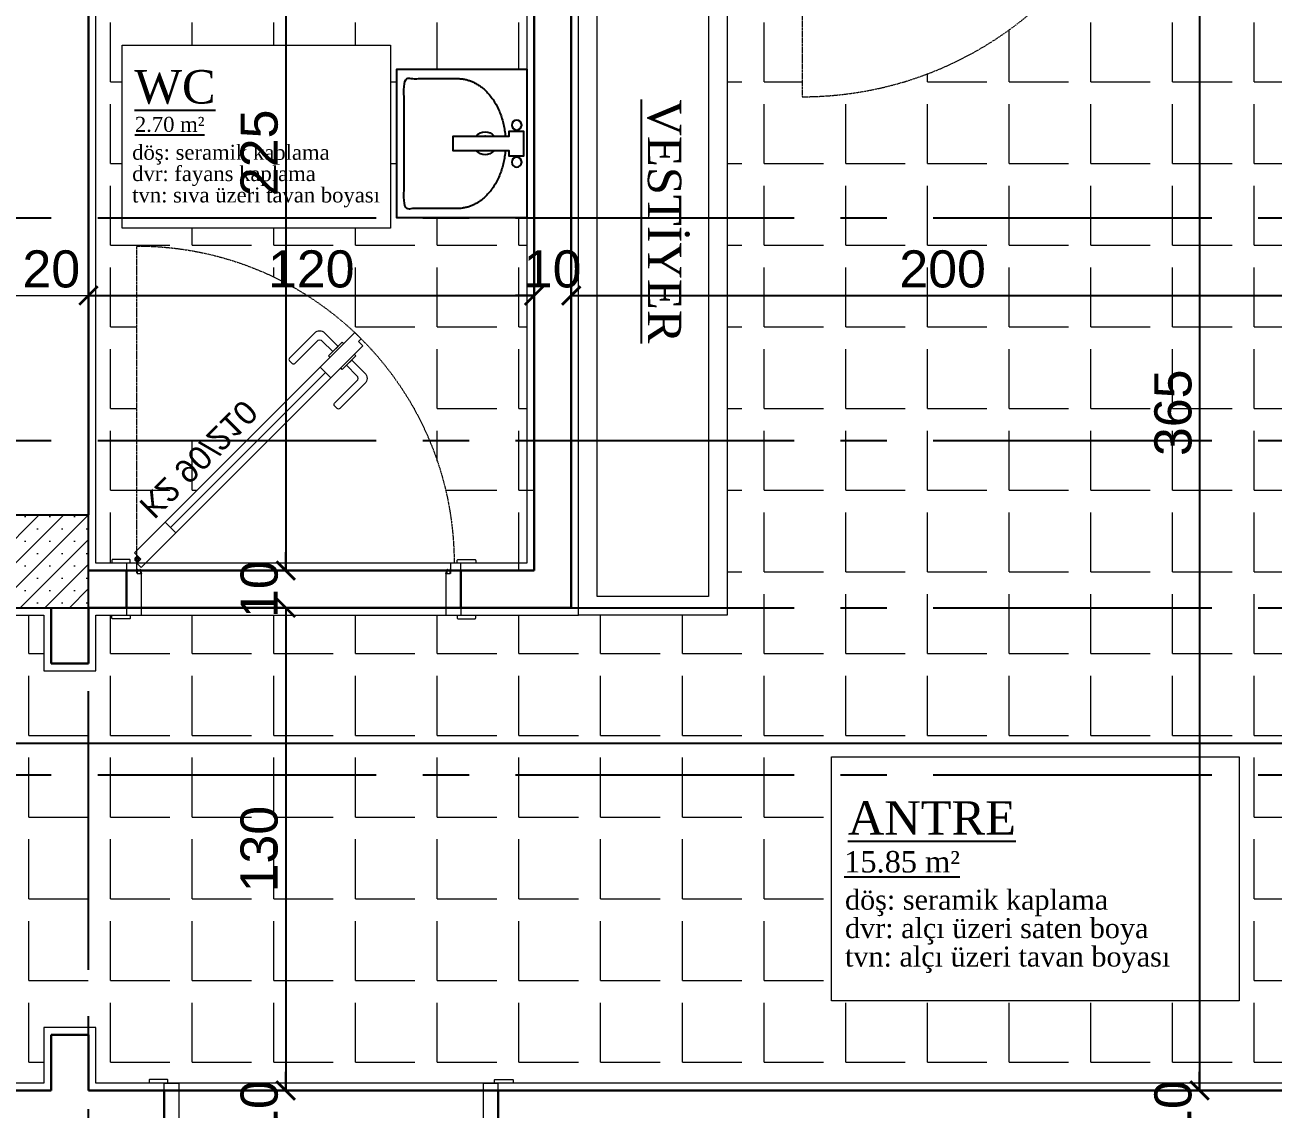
# Model space of a CAD drawing. Header units: millimetres. Extents: x 2778 to 13672, y 1832 to 5175.
# Drawn here: x 10749.1 to 11085.1, y 3115.2 to 3407.2 of the extents above; entities that cross this region are included whole.
import ezdxf

# ---------------------------------------------------------------- set-up
doc = ezdxf.new("R2010")
doc.units = ezdxf.units.MM
for name, pattern in [('CENTER2', [112.5, 75, -12.5, 12.5, -12.5]), ('DASHDOT2', [12.7, 6.35, -3.175, 0, -3.175]), ('DOTX2', [0.5, 0, -0.5])]:
    doc.linetypes.add(name, pattern=pattern)
for name, color, linetype in [('7-DCR-FRN', 8, 'Continuous'), ('Panel', 7, 'Continuous'), ('Yazi', 7, 'Continuous')]:
    doc.layers.add(name, color=color, linetype=linetype)
for name, color, linetype, lineweight in [('aks', 251, 'DASHDOT2', 35), ('duvar', 232, 'Continuous', 30), ('ince', 37, 'Continuous', 0), ('iz', 1, 'DOTX2', 20), ('kapı', 3, 'Continuous', 18), ('sıva iç', 21, 'Continuous', 0), ('yazı', 11, 'Continuous', 20), ('z - tarama', 251, 'Continuous', 18), ('ölçü dış', 192, 'Continuous', 20), ('ÖLÇÜ İÇ', 7, 'Continuous', 9)]:
    doc.layers.add(name, color=color, linetype=linetype, lineweight=lineweight)
doc.styles.get("Standard").update_dxf_attribs({"font": 'arial.ttf'})
doc.styles.add('Times roman', font='times.ttf')
doc.dimstyles.new('zulay iç ölçü', dxfattribs={"dimtxt": 10, "dimasz": 5, "dimexe": 0.18, "dimexo": 0, "dimgap": 2, "dimtad": 3, "dimdec": 0, "dimzin": 0, "dimdsep": 46, "dimtxsty": 'Standard', "dimblk": 'ARCHTICK', "dimcen": 0.09, "dimse1": 1, "dimse2": 1, "dimadec": 0, "dimazin": 0, "dimtfac": 1, "dimtdec": 0, "dimtix": 1, "dimtofl": 0, "dimtmove": 0, "dimatfit": 3, "dimldrblk": 'ARCHTICK', "dimfxl": 1, "dimtolj": 1, "dimtzin": 0, "dimarcsym": 0})
pattern_1 = [(0, (-1051519.92, 410259.85), (0, 22), [16, -6]), (90, (-1051519.92, 410259.85), (-22, 1e-15), [16, -6])]

# ---------------------------------------------------------------- blocks, each defined once
blk = doc.blocks.new('IDE242Entity400')
at = {"layer": 'Panel', "linetype": 'Continuous', "lineweight": 5}
h = blk.add_hatch(dxfattribs=at)
h.set_pattern_fill('SACNCR', color=163, scale=50, style=0)
h.set_pattern_definition([(45, (0, 0), (-3.314563, 3.314563), []), (45, (3.3146, 0), (-3.314563, 3.314563), [0, -4.6875])])
h.paths.add_polyline_path([(1800, 785), (2110, 785), (2110, 760), (1800, 760)])
blk = doc.blocks.new('IDE242Entity402')
at = {"layer": 'Panel', "color": 164, "linetype": 'Continuous', "lineweight": -3}
blk.add_lwpolyline([(1800, 760), (2110, 760)], dxfattribs=at)
blk = doc.blocks.new('IDE242Entity403')
at = {"layer": 'Panel', "color": 164, "linetype": 'Continuous', "lineweight": -3}
blk.add_lwpolyline([(2110, 760), (2110, 785)], dxfattribs=at)
blk = doc.blocks.new('IDE242Entity404')
at = {"layer": 'Panel', "color": 164, "linetype": 'Continuous', "lineweight": -3}
blk.add_lwpolyline([(1800, 785), (2110, 785)], dxfattribs=at)
blk = doc.blocks.new('_ArchTick')
at = {"color": 0, "linetype": 'ByBlock', "const_width": 0.15}
blk.add_lwpolyline([(-0.5, -0.5), (0.5, 0.5)], dxfattribs=at)
blk = doc.blocks.new('sadsfsfsf')
at = {"layer": 'ince'}
for p, q in [((0.7, 0), (-0.7, 0)), ((0, 0.7), (0, -0.7))]:
    blk.add_line(p, q, dxfattribs=at)
for radius in [0.6, 0.45]:
    blk.add_circle((0, 0), radius, dxfattribs=at)
blk = doc.blocks.new('4545')
at = {"layer": 'duvar'}
for p, q in [((1011935.67, -373952.46), (1011935.67, -373932.46)), ((1012035.67, -373952.46), (1012035.67, -373932.46))]:
    blk.add_line(p, q, dxfattribs=at)
at = {"layer": 'ince'}
blk.add_line((1012023.82, -373920.85), (1011975.02, -373872.05), dxfattribs=at)
for points in [[(1011973.07, -373866.42), (1011971.65, -373865.01), (1011975.19, -373861.47, -0.414214), (1011978.02, -373861.47), (1011984.73, -373868.19, -0.414214), (1011984.73, -373868.9), (1011984.03, -373869.6, -0.414214), (1011983.32, -373869.6), (1011977.31, -373863.59, 0.414214), (1011975.89, -373863.59)], [(1011969.39, -373870.1), (1011967.98, -373868.68), (1011964.44, -373872.22, 0.414214), (1011964.44, -373875.05), (1011971.16, -373881.76, 0.414214), (1011971.86, -373881.76), (1011972.57, -373881.06, 0.414214), (1011972.57, -373880.35), (1011966.56, -373874.34, -0.414214), (1011966.56, -373872.93)], [(1011938.72, -373933.36), (1011939.67, -373933.36), (1011939.37, -373932.06), (1011939.24, -373932.06, -0.112206), (1011939.29, -373932.16), (1011939.47, -373932.97, -0.482314), (1011939.23, -373933.27), (1011938.81, -373933.27, -0.414214), (1011938.56, -373933.02), (1011938.56, -373932.22, -0.170049), (1011938.61, -373932.06), (1011938.47, -373932.06), (1011938.47, -373933.11, 0.414214)], [(1012031.67, -373933.36), (1012032.62, -373933.36, 0.414214), (1012032.87, -373933.11), (1012032.87, -373932.06), (1012032.72, -373932.06, -0.170049), (1012032.77, -373932.22), (1012032.77, -373933.02, -0.414214), (1012032.52, -373933.27), (1012032.1, -373933.27, -0.482314), (1012031.86, -373932.97), (1012032.05, -373932.16, -0.112206), (1012032.09, -373932.06), (1012031.97, -373932.06)]]:
    blk.add_lwpolyline(points, format="xyb", close=True, dxfattribs=at)
for points in [[(1011970.11, -373864.31), (1011970.53, -373863.89), (1011974.19, -373867.54), (1011973.76, -373867.97)], [(1011967.28, -373867.14), (1011966.85, -373867.56), (1011970.51, -373871.22), (1011970.93, -373870.79)]]:
    blk.add_lwpolyline(points, dxfattribs=at)
for points in [[(1011936.67, -373930.46), (1011936.67, -373929.71, 0.414214), (1011936.42, -373929.46), (1011931.92, -373929.46, 0.414214), (1011931.67, -373929.71), (1011931.67, -373930.46)], [(1012034.67, -373930.46), (1012034.67, -373929.71, -0.414214), (1012034.92, -373929.46), (1012039.42, -373929.46, -0.414214), (1012039.67, -373929.71), (1012039.67, -373930.46)], [(1011936.67, -373954.46), (1011936.67, -373955.21, -0.414214), (1011936.42, -373955.46), (1011931.92, -373955.46, -0.414214), (1011931.67, -373955.21), (1011931.67, -373954.46)], [(1012034.67, -373954.46), (1012034.67, -373955.21, 0.414214), (1012034.92, -373955.46), (1012039.42, -373955.46, 0.414214), (1012039.67, -373955.21), (1012039.67, -373954.46)]]:
    blk.add_lwpolyline(points, format="xyb", dxfattribs=at)
at = {"layer": 'iz', "ltscale": 0.1}
for p, q in [((1012032.87, -373930.46), (1012032.87, -373835.06)), ((1012035.67, -373932.46), (1011935.67, -373932.46)), ((1012035.67, -373952.46), (1011935.67, -373952.46))]:
    blk.add_line(p, q, dxfattribs=at)
blk.add_arc((1012032.87, -373930.46), 95.4, 90, 180, dxfattribs=at)
at = {"layer": 'kapı'}
for p, q in [((1011973.6, -373873.46), (1011976.43, -373870.63)), ((1012022.41, -373922.27), (1012025.24, -373919.44))]:
    blk.add_line(p, q, dxfattribs=at)
blk.add_lwpolyline([(1012032.87, -373930.46), (1012031.81, -373929.4), (1012033.5, -373927.71), (1011967.11, -373861.31), (1011965.41, -373863), (1011966.12, -373863.71), (1011964.98, -373864.84), (1012031.73, -373931.59), (1012032.87, -373930.46)], dxfattribs=at)
for points in [[(1011935.67, -373930.46), (1011938.47, -373930.46), (1011938.47, -373933.11, 0.414214), (1011938.72, -373933.36), (1011939.67, -373933.36), (1011939.67, -373954.46), (1011935.67, -373954.46)], [(1012035.67, -373954.46), (1012031.67, -373954.46), (1012031.67, -373933.36), (1012032.62, -373933.36, 0.414214), (1012032.87, -373933.11), (1012032.87, -373930.46), (1012035.67, -373930.46), (1012035.67, -373930.46)]]:
    blk.add_lwpolyline(points, format="xyb", dxfattribs=at)
at = {"layer": 'sıva iç'}
for p, q in [((1011935.67, -373932.46), (1011935.67, -373930.46)), ((1012035.67, -373930.46), (1012035.67, -373932.46)), ((1011935.67, -373952.46), (1011935.67, -373954.46)), ((1012035.67, -373952.46), (1012035.67, -373954.46))]:
    blk.add_line(p, q, dxfattribs=at)
at = {"layer": 'ince', "rotation": 180}
blk.add_blockref('sadsfsfsf', (1012032.87, -373929.4), dxfattribs=at)
at = {"layer": 'yazı'}
blk.add_text('K1 100/210', height=6.328, rotation=315, dxfattribs=at).set_placement((1011974.88, -373887.22))
blk = doc.blocks.new('eddeded')
at = {"layer": 'duvar'}
for p, q in [((-48.21, 54.38), (-38.21, 54.38)), ((-48.21, -35.62), (-38.21, -35.62))]:
    blk.add_line(p, q, dxfattribs=at)
at = {"layer": 'ince'}
blk.add_line((-26.6, -23.78), (15.13, 17.96), dxfattribs=at)
for points in [[(-50.21, 53.38), (-50.96, 53.38, -0.414214), (-51.21, 53.63), (-51.21, 58.13, -0.414214), (-50.96, 58.38), (-50.21, 58.38)], [(-36.21, 53.38), (-35.46, 53.38, 0.414214), (-35.21, 53.63), (-35.21, 58.13, 0.414214), (-35.46, 58.38), (-36.21, 58.38)], [(-50.21, -34.62), (-50.96, -34.62, 0.414214), (-51.21, -34.87), (-51.21, -39.37, 0.414214), (-50.96, -39.62), (-50.21, -39.62)], [(-36.21, -34.62), (-35.46, -34.62, -0.414214), (-35.21, -34.87), (-35.21, -39.37, -0.414214), (-35.46, -39.62), (-36.21, -39.62)]]:
    blk.add_lwpolyline(points, format="xyb", dxfattribs=at)
for points in [[(-39.11, 51.33), (-39.11, 50.38), (-37.81, 50.68), (-37.81, 50.81, -0.112206), (-37.91, 50.76), (-38.72, 50.57, -0.482314), (-39.02, 50.82), (-39.02, 51.24, -0.414214), (-38.77, 51.49), (-37.97, 51.49, -0.170049), (-37.81, 51.43), (-37.81, 51.58), (-38.86, 51.58, 0.414214)], [(17.08, 23.59), (18.49, 25), (14.96, 28.54, 0.414214), (12.13, 28.54), (5.41, 21.82, 0.414214), (5.41, 21.11), (6.12, 20.4, 0.414214), (6.83, 20.4), (12.84, 26.41, -0.414214), (14.25, 26.41)], [(20.76, 19.91), (22.17, 21.32), (25.71, 17.79, -0.414214), (25.71, 14.96), (18.99, 8.24, -0.414214), (18.28, 8.24), (17.58, 8.95, -0.414214), (17.58, 9.66), (23.59, 15.67, 0.414214), (23.59, 17.08)], [(-39.11, -31.62), (-39.11, -32.57, 0.414214), (-38.86, -32.82), (-37.81, -32.82), (-37.81, -32.67, -0.170049), (-37.97, -32.73), (-38.77, -32.73, -0.414214), (-39.02, -32.48), (-39.02, -32.06, -0.482314), (-38.72, -31.81), (-37.91, -32, -0.112206), (-37.81, -32.05), (-37.81, -31.92)]]:
    blk.add_lwpolyline(points, format="xyb", close=True, dxfattribs=at)
for points in [[(20.04, 25.7), (19.62, 26.12), (15.96, 22.47), (16.38, 22.04)], [(22.87, 22.87), (23.29, 22.44), (19.64, 18.79), (19.21, 19.21)]]:
    blk.add_lwpolyline(points, dxfattribs=at)
at = {"layer": 'iz', "ltscale": 0.1}
for p, q in [((-48.21, -35.62), (-48.21, 54.38)), ((-38.21, -35.62), (-38.21, 54.38)), ((-36.21, -32.82), (49.19, -32.82))]:
    blk.add_line(p, q, dxfattribs=at)
blk.add_arc((-36.22, -32.83), 85.41, 0.0042, 89.9958, dxfattribs=at)
at = {"layer": 'kapı'}
for p, q in [((13.72, 19.37), (16.54, 16.54)), ((-28.02, -22.36), (-25.19, -25.19))]:
    blk.add_line(p, q, dxfattribs=at)
for points in [[(-36.21, 54.38), (-36.21, 51.58), (-38.86, 51.58, 0.414214), (-39.11, 51.33), (-39.11, 50.38), (-50.21, 50.38), (-50.21, 54.38)], [(-50.21, -35.62), (-50.21, -31.62), (-39.11, -31.62), (-39.11, -32.57, 0.414214), (-38.86, -32.82), (-36.21, -32.82), (-36.21, -35.62), (-36.21, -35.62)]]:
    blk.add_lwpolyline(points, format="xyb", dxfattribs=at)
blk.add_lwpolyline([(-36.21, -32.82), (-35.15, -31.76), (-33.46, -33.46), (25.87, 25.87), (24.17, 27.57), (23.47, 26.86), (22.33, 27.99), (-37.35, -31.69), (-36.21, -32.82)], dxfattribs=at)
at = {"layer": 'sıva iç'}
for p, q in [((-48.21, 54.38), (-50.21, 54.38)), ((-38.21, 54.38), (-36.21, 54.38)), ((-48.21, -35.62), (-50.21, -35.62)), ((-36.21, -35.62), (-38.21, -35.62))]:
    blk.add_line(p, q, dxfattribs=at)
at = {"layer": 'ölçü dış'}
blk.add_line((-38.21, -35.62), (-48.21, -35.62), dxfattribs=at)
at = {"layer": 'ince', "rotation": 90}
blk.add_blockref('sadsfsfsf', (-35.15, -32.82), dxfattribs=at)
at = {"layer": 'yazı'}
blk.add_text('K2 90/210', height=6.328, rotation=45, dxfattribs=at).set_placement((-20.24, -32.71))
blk = doc.blocks.new('*U324')
at = {"layer": '7-DCR-FRN', "lineweight": 9}
for points in [[(205, 40), (205, 0), (0, 0), (0, 40)], [(205, 40), (205, 0), (0, 0), (0, 40)], [(200, 35), (200, 5), (5, 5), (5, 35)]]:
    blk.add_lwpolyline(points, close=True, dxfattribs=at)
blk = doc.blocks.new('*U40')
at = {"layer": '7-DCR-FRN'}
for points in [[(20, 17.5), (-20, 17.5), (-20, -17.5), (20, -17.5)], [(20, 17.5), (-20, 17.5), (-20, -17.5), (20, -17.5)], [(-2, 16.69), (-3.36, 16.69), (-3.36, 12.83), (-2, 12.83), (-2, -2.31), (2, -2.31), (2, 12.83), (3.36, 12.83), (3.36, 16.69), (2, 16.69)]]:
    blk.add_lwpolyline(points, close=True, dxfattribs=at)
for centre in [(-4.99, 14.81), (4.99, 14.81)]:
    blk.add_circle(centre, 1.35, dxfattribs=at)
for radius, start, end in [(3.1, 131.8822, 228.1178), (3.1, 308.6153, 51.3847), (1.97, 348.8804, 11.1196)]:
    blk.add_arc((0.07, 6.32), radius, start, end, dxfattribs=at)
blk.add_rational_spline([(-2, 11.76), (-17.49, 10.44), (-17.49, -1.08), (-17.49, -8.29), (-17.49, -15.5), (0, -15.5), (17.49, -15.5), (17.49, -8.29), (17.49, -1.08), (17.49, 10.44), (2, 11.76)], [1, 0.746431502692, 1, 1, 1, 1, 1, 1, 1, 0.746431502691, 1], degree=2, knots=[0, 0, 0, 1.456226, 1.456226, 2.456226, 2.456226, 3.456226, 3.456226, 4.456226, 4.456226, 5.912452, 5.912452, 5.912452], dxfattribs=at)
blk = doc.blocks.new('*D3369')
at = {"layer": 'Defpoints', "color": 0, "transparency": 16777216}
for p in [(10246.17, 3213.76), (11096.17, 3213.76), (11096.17, 3213.76)]:
    blk.add_point(p, dxfattribs=at)
at = {"layer": 'ÖLÇÜ İÇ', "color": 0, "lineweight": -2, "transparency": 16777216}
blk.add_line((10246.17, 3213.76), (11096.17, 3213.76), dxfattribs=at)
at = {"layer": 'ÖLÇÜ İÇ', "color": 0, "lineweight": -2, "transparency": 16777216, "xscale": 5, "yscale": 5, "zscale": 5, "rotation": 180}
blk.add_blockref('_ArchTick', (10246.17, 3213.76), dxfattribs=at)
at = {"layer": 'ÖLÇÜ İÇ', "color": 0, "lineweight": -2, "transparency": 16777216, "xscale": 5, "yscale": 5, "zscale": 5}
blk.add_blockref('_ArchTick', (11096.17, 3213.76), dxfattribs=at)
at = {"layer": 'ÖLÇÜ İÇ', "color": 0, "transparency": 16777216, "insert": (10671.17, 3220.87), "char_height": 10, "attachment_point": 5}
blk.add_mtext('\\A1;850', dxfattribs=at)
blk = doc.blocks.new('*D3397')
at = {"layer": 'Defpoints', "color": 0, "transparency": 16777216}
for p in [(10766.17, 3334.3), (10886.17, 3334.3), (10886.17, 3334.3)]:
    blk.add_point(p, dxfattribs=at)
at = {"layer": 'ÖLÇÜ İÇ', "color": 0, "lineweight": -2, "transparency": 16777216}
blk.add_line((10766.17, 3334.3), (10886.17, 3334.3), dxfattribs=at)
at = {"layer": 'ÖLÇÜ İÇ', "color": 0, "lineweight": -2, "transparency": 16777216, "xscale": 5, "yscale": 5, "zscale": 5, "rotation": 180}
blk.add_blockref('_ArchTick', (10766.17, 3334.3), dxfattribs=at)
at = {"layer": 'ÖLÇÜ İÇ', "color": 0, "lineweight": -2, "transparency": 16777216, "xscale": 5, "yscale": 5, "zscale": 5}
blk.add_blockref('_ArchTick', (10886.17, 3334.3), dxfattribs=at)
at = {"layer": 'ÖLÇÜ İÇ', "color": 0, "transparency": 16777216, "insert": (10826.17, 3341.4), "char_height": 10, "attachment_point": 5}
blk.add_mtext('\\A1;120', dxfattribs=at)
blk = doc.blocks.new('*D3398')
at = {"layer": 'Defpoints', "color": 0, "transparency": 16777216}
for p in [(10886.17, 3334.3), (10896.17, 3334.3), (10896.17, 3334.3)]:
    blk.add_point(p, dxfattribs=at)
at = {"layer": 'ÖLÇÜ İÇ', "color": 0, "lineweight": -2, "transparency": 16777216}
for p, q in [((10886.17, 3334.3), (10881.17, 3334.3)), ((10896.17, 3334.3), (10901.17, 3334.3))]:
    blk.add_line(p, q, dxfattribs=at)
at = {"layer": 'ÖLÇÜ İÇ', "color": 0, "lineweight": -2, "transparency": 16777216, "xscale": 5, "yscale": 5, "zscale": 5}
blk.add_blockref('_ArchTick', (10886.17, 3334.3), dxfattribs=at)
at = {"layer": 'ÖLÇÜ İÇ', "color": 0, "lineweight": -2, "transparency": 16777216, "xscale": 5, "yscale": 5, "zscale": 5, "rotation": 180}
blk.add_blockref('_ArchTick', (10896.17, 3334.3), dxfattribs=at)
at = {"layer": 'ÖLÇÜ İÇ', "color": 0, "transparency": 16777216, "insert": (10891.17, 3341.4), "char_height": 10, "attachment_point": 5}
blk.add_mtext('\\A1;10', dxfattribs=at)
blk = doc.blocks.new('*D3399')
at = {"layer": 'Defpoints', "color": 0, "transparency": 16777216}
for p in [(10896.17, 3334.3), (11096.17, 3334.3), (11096.17, 3334.3)]:
    blk.add_point(p, dxfattribs=at)
at = {"layer": 'ÖLÇÜ İÇ', "color": 0, "lineweight": -2, "transparency": 16777216}
blk.add_line((10896.17, 3334.3), (11096.17, 3334.3), dxfattribs=at)
at = {"layer": 'ÖLÇÜ İÇ', "color": 0, "lineweight": -2, "transparency": 16777216, "xscale": 5, "yscale": 5, "zscale": 5, "rotation": 180}
blk.add_blockref('_ArchTick', (10896.17, 3334.3), dxfattribs=at)
at = {"layer": 'ÖLÇÜ İÇ', "color": 0, "lineweight": -2, "transparency": 16777216, "xscale": 5, "yscale": 5, "zscale": 5}
blk.add_blockref('_ArchTick', (11096.17, 3334.3), dxfattribs=at)
at = {"layer": 'ÖLÇÜ İÇ', "color": 0, "transparency": 16777216, "insert": (10996.17, 3341.4), "char_height": 10, "attachment_point": 5}
blk.add_mtext('\\A1;200', dxfattribs=at)
blk = doc.blocks.new('*D3420')
at = {"layer": 'Defpoints', "color": 0, "transparency": 16777216}
for p in [(10819.29, 3485.23), (10819.29, 3260.23), (10819.29, 3260.23)]:
    blk.add_point(p, dxfattribs=at)
at = {"layer": 'ÖLÇÜ İÇ', "color": 0, "lineweight": -2, "transparency": 16777216}
blk.add_line((10819.29, 3485.23), (10819.29, 3260.23), dxfattribs=at)
at = {"layer": 'ÖLÇÜ İÇ', "color": 0, "lineweight": -2, "transparency": 16777216, "xscale": 5, "yscale": 5, "zscale": 5}
for p, rotation in [((10819.29, 3485.23), 90), ((10819.29, 3260.23), 270)]:
    blk.add_blockref('_ArchTick', p, dxfattribs=dict(at, rotation=rotation))
at = {"layer": 'ÖLÇÜ İÇ', "color": 0, "transparency": 16777216, "insert": (10812.19, 3372.73), "char_height": 10, "attachment_point": 5, "rotation": 90}
blk.add_mtext('\\A1;225', dxfattribs=at)
blk = doc.blocks.new('*D3421')
at = {"layer": 'Defpoints', "color": 0, "transparency": 16777216}
for p in [(10819.29, 3260.23), (10819.29, 3250.23), (10819.29, 3250.23)]:
    blk.add_point(p, dxfattribs=at)
at = {"layer": 'ÖLÇÜ İÇ', "color": 0, "lineweight": -2, "transparency": 16777216}
for p, q in [((10819.29, 3260.23), (10819.29, 3265.23)), ((10819.29, 3250.23), (10819.29, 3245.23))]:
    blk.add_line(p, q, dxfattribs=at)
at = {"layer": 'ÖLÇÜ İÇ', "color": 0, "lineweight": -2, "transparency": 16777216, "xscale": 5, "yscale": 5, "zscale": 5}
for p, rotation in [((10819.29, 3260.23), 270), ((10819.29, 3250.23), 90)]:
    blk.add_blockref('_ArchTick', p, dxfattribs=dict(at, rotation=rotation))
at = {"layer": 'ÖLÇÜ İÇ', "color": 0, "transparency": 16777216, "insert": (10812.19, 3255.23), "char_height": 10, "attachment_point": 5, "rotation": 90}
blk.add_mtext('\\A1;10', dxfattribs=at)
blk = doc.blocks.new('*D3422')
at = {"layer": 'Defpoints', "color": 0, "transparency": 16777216}
for p in [(10819.29, 3250.23), (10819.29, 3120.23), (10819.29, 3120.23)]:
    blk.add_point(p, dxfattribs=at)
at = {"layer": 'ÖLÇÜ İÇ', "color": 0, "lineweight": -2, "transparency": 16777216}
blk.add_line((10819.29, 3250.23), (10819.29, 3120.23), dxfattribs=at)
at = {"layer": 'ÖLÇÜ İÇ', "color": 0, "lineweight": -2, "transparency": 16777216, "xscale": 5, "yscale": 5, "zscale": 5}
for p, rotation in [((10819.29, 3250.23), 90), ((10819.29, 3120.23), 270)]:
    blk.add_blockref('_ArchTick', p, dxfattribs=dict(at, rotation=rotation))
at = {"layer": 'ÖLÇÜ İÇ', "color": 0, "transparency": 16777216, "insert": (10812.18, 3185.23), "char_height": 10, "attachment_point": 5, "rotation": 90}
blk.add_mtext('\\A1;130', dxfattribs=at)
blk = doc.blocks.new('*D3423')
at = {"layer": 'Defpoints', "color": 0, "transparency": 16777216}
for p in [(10819.29, 3120.23), (10819.29, 3110.23), (10819.29, 3110.23)]:
    blk.add_point(p, dxfattribs=at)
at = {"layer": 'ÖLÇÜ İÇ', "color": 0, "lineweight": -2, "transparency": 16777216}
for p, q in [((10819.29, 3120.23), (10819.29, 3125.23)), ((10819.29, 3110.23), (10819.29, 3105.23))]:
    blk.add_line(p, q, dxfattribs=at)
at = {"layer": 'ÖLÇÜ İÇ', "color": 0, "lineweight": -2, "transparency": 16777216, "xscale": 5, "yscale": 5, "zscale": 5}
for p, rotation in [((10819.29, 3120.23), 270), ((10819.29, 3110.23), 90)]:
    blk.add_blockref('_ArchTick', p, dxfattribs=dict(at, rotation=rotation))
at = {"layer": 'ÖLÇÜ İÇ', "color": 0, "transparency": 16777216, "insert": (10812.19, 3115.23), "char_height": 10, "attachment_point": 5, "rotation": 90}
blk.add_mtext('\\A1;10', dxfattribs=at)
blk = doc.blocks.new('*D3427')
at = {"layer": 'Defpoints', "color": 0, "transparency": 16777216}
for p in [(11065.36, 3485.23), (11065.36, 3120.23), (11065.36, 3120.23)]:
    blk.add_point(p, dxfattribs=at)
at = {"layer": 'ÖLÇÜ İÇ', "color": 0, "lineweight": -2, "transparency": 16777216}
blk.add_line((11065.36, 3485.23), (11065.36, 3120.23), dxfattribs=at)
at = {"layer": 'ÖLÇÜ İÇ', "color": 0, "lineweight": -2, "transparency": 16777216, "xscale": 5, "yscale": 5, "zscale": 5}
for p, rotation in [((11065.36, 3485.23), 90), ((11065.36, 3120.23), 270)]:
    blk.add_blockref('_ArchTick', p, dxfattribs=dict(at, rotation=rotation))
at = {"layer": 'ÖLÇÜ İÇ', "color": 0, "transparency": 16777216, "insert": (11058.25, 3302.73), "char_height": 10, "attachment_point": 5, "rotation": 90}
blk.add_mtext('\\A1;365', dxfattribs=at)
blk = doc.blocks.new('*D3428')
at = {"layer": 'Defpoints', "color": 0, "transparency": 16777216}
for p in [(11065.36, 3120.23), (11065.36, 3110.23), (11065.36, 3110.23)]:
    blk.add_point(p, dxfattribs=at)
at = {"layer": 'ÖLÇÜ İÇ', "color": 0, "lineweight": -2, "transparency": 16777216}
for p, q in [((11065.36, 3120.23), (11065.36, 3125.23)), ((11065.36, 3110.23), (11065.36, 3105.23))]:
    blk.add_line(p, q, dxfattribs=at)
at = {"layer": 'ÖLÇÜ İÇ', "color": 0, "lineweight": -2, "transparency": 16777216, "xscale": 5, "yscale": 5, "zscale": 5}
for p, rotation in [((11065.36, 3120.23), 270), ((11065.36, 3110.23), 90)]:
    blk.add_blockref('_ArchTick', p, dxfattribs=dict(at, rotation=rotation))
at = {"layer": 'ÖLÇÜ İÇ', "color": 0, "transparency": 16777216, "insert": (11058.25, 3115.23), "char_height": 10, "attachment_point": 5, "rotation": 90}
blk.add_mtext('\\A1;10', dxfattribs=at)

msp = doc.modelspace()

# ---------------------------------------------------------------- hatches: boundary and pattern name
at = {"layer": 'z - tarama', "true_color": 0xffffff}
h = msp.add_hatch(dxfattribs=at)
h.set_pattern_fill('ANGLE', scale=80, style=0)
h.set_pattern_definition(pattern_1)
h.paths.add_polyline_path([(10766.17, 3205.23), (10456.17, 3205.23), (10456.17, 3248.23), (10754.17, 3248.23), (10754.17, 3233.23), (10766.17, 3233.23)])
h.paths.add_polyline_path([(10766.17, 3137.23), (10754.17, 3137.23), (10754.17, 3122.23), (10572.54, 3122.23), (10572.54, 3123.23), (10567.54, 3123.23), (10567.54, 3122.23), (10564.54, 3122.23), (10479.54, 3122.23), (10479.54, 3123.23), (10474.54, 3123.23), (10474.54, 3122.23), (10456.17, 3122.23), (10456.17, 3205.23), (10766.17, 3205.23)])
h.paths.add_polyline_path([(10570.1, 3203.41), (10460.34, 3203.41), (10460.34, 3137.74), (10570.1, 3137.74)], flags=16)
h.paths.add_polyline_path([(10966.29, 3144.37), (11076.05, 3144.37), (11076.05, 3205.23), (11094.17, 3205.23), (11094.17, 3122.23), (10880.53, 3122.23), (10880.53, 3123.23), (10875.53, 3123.23), (10875.53, 3122.23), (10872.53, 3122.23), (10787.53, 3122.23), (10787.53, 3123.23), (10782.53, 3123.23), (10782.53, 3122.23), (10768.17, 3122.23), (10768.17, 3137.23), (10766.17, 3137.23), (10766.17, 3205.23), (10966.29, 3205.23)])
h.paths.add_polyline_path([(11094.17, 3205.23), (11076.05, 3205.23), (11076.05, 3210.04), (10966.29, 3210.04), (10966.29, 3205.23), (10766.17, 3205.23), (10766.17, 3233.23), (10768.17, 3233.23), (10768.17, 3248.23), (10772.44, 3248.23), (10772.44, 3247.23), (10777.44, 3247.23), (10777.44, 3248.23), (10780.44, 3248.23), (10865.44, 3248.23), (10865.44, 3247.23), (10870.44, 3247.23), (10870.44, 3248.23), (10898.17, 3248.23), (10938.17, 3248.23), (10938.17, 3250.23), (11094.17, 3250.23)])
h.paths.add_polyline_path([(11094.17, 3250.23), (10938.17, 3250.23), (10938.17, 3295.23), (11094.17, 3295.23)])
h.paths.add_polyline_path([(11094.17, 3295.23), (10938.17, 3295.23), (10938.17, 3355.23), (11094.17, 3355.23)])
h.paths.add_polyline_path([(11096.17, 3357.23), (11094.17, 3357.23), (11094.17, 3355.23), (10938.17, 3355.23), (10938.17, 3445.23), (10958.32, 3445.23), (10958.32, 3387.83, 0.192382), (11024.05, 3414.1), (11024.08, 3414.08), (11025.77, 3415.78, 0.094205), (11045.82, 3445.23), (11096.17, 3445.23)])
h.paths.add_polyline_path([(11496.17, 3357.23), (11223.67, 3357.23), (11223.67, 3358.23), (11218.67, 3358.23), (11218.67, 3357.23), (11215.67, 3357.23), (11130.67, 3357.23), (11130.67, 3358.23), (11125.67, 3358.23), (11125.67, 3357.23), (11096.17, 3357.23), (11096.17, 3445.23), (11496.17, 3445.23)])
h.paths.add_polyline_path([(11624.17, 3365.16), (11623.17, 3365.16), (11623.17, 3360.16), (11624.17, 3360.16), (11624.17, 3357.23), (11597.73, 3357.23), (11597.73, 3358.23), (11592.73, 3358.23), (11592.73, 3357.23), (11589.73, 3357.23), (11504.73, 3357.23), (11504.73, 3358.23), (11499.73, 3358.23), (11499.73, 3357.23), (11496.17, 3357.23), (11496.17, 3445.23), (11624.17, 3445.23)])
h.paths.add_polyline_path([(11624.17, 3458.16), (11623.17, 3458.16), (11623.17, 3453.16), (11624.17, 3453.16), (11624.17, 3450.16), (11624.17, 3445.23), (11496.17, 3445.23), (11496.17, 3483.23), (11624.17, 3483.23)])
h.paths.add_polyline_path([(11496.17, 3445.23), (11096.17, 3445.23), (11096.17, 3483.23), (11496.17, 3483.23)])
h.paths.add_polyline_path([(11096.17, 3445.23), (11045.82, 3445.23, 0.101272), (11054.52, 3482.49, 0.416493), (11054.77, 3482.23), (11059.52, 3482.23), (11059.52, 3483.23), (11096.17, 3483.23)])
h.paths.add_polyline_path([(10992.92, 3445.23), (10938.17, 3445.23), (10938.17, 3453.23), (10938.17, 3483.23), (10951.52, 3483.23), (10951.52, 3482.23), (10956.52, 3482.23), (10956.52, 3483.23), (10958.32, 3483.23), (10959.38, 3482.17), (10957.68, 3480.48)])
h.paths.add_polyline_path([(10958.32, 3482.62), (10958.32, 3482.77, -0.414214), (10958.92, 3482.17), (10958.77, 3482.17, 0.414214)], flags=16)
h.paths.add_polyline_path([(10462.12, 3182.37), (10535.03, 3182.37), (10535.03, 3171.54), (10462.12, 3171.54)], flags=8)
h.paths.add_polyline_path([(10462.12, 3190.04), (10545.61, 3190.04), (10545.61, 3179.19), (10462.12, 3179.19)], flags=8)
h.paths.add_polyline_path([(10462.12, 3197.7), (10551.35, 3197.7), (10551.35, 3186.85), (10462.12, 3186.85)], flags=8)
h.paths.add_polyline_path([(10462.26, 3170.43), (10491.4, 3170.43), (10491.4, 3161.62), (10462.26, 3161.62)], flags=8)
h.paths.add_polyline_path([(10461.87, 3161.67), (10517.31, 3161.67), (10517.31, 3144.74), (10461.87, 3144.74)], flags=8)
h.paths.add_polyline_path([(10895.13, 3484.07), (10955.52, 3484.07), (10955.52, 3469.96), (10895.13, 3469.96)], flags=9)
h.paths.add_polyline_path([(10311.17, 3248.23), (10311.17, 3205.23), (10456.17, 3205.23), (10456.17, 3248.23), (10450.02, 3248.23), (10450.02, 3247.23), (10445.02, 3247.23), (10445.02, 3248.23), (10357.02, 3248.23), (10357.02, 3247.23), (10352.02, 3247.23), (10352.02, 3248.23)])
h.paths.add_polyline_path([(10311.17, 3205.23), (10311.17, 3122.23), (10349.44, 3122.23), (10349.44, 3123.23), (10354.44, 3123.23), (10354.44, 3122.23), (10442.44, 3122.23), (10442.44, 3123.23), (10447.44, 3123.23), (10447.44, 3122.23), (10456.17, 3122.23), (10456.17, 3205.23)])
at = {"layer": 'z - tarama'}
h = msp.add_hatch(dxfattribs=at)
h.set_pattern_fill('ANGLE', color=252, scale=80, style=0)
h.set_pattern_definition(pattern_1)
h.paths.add_polyline_path([(10805.41, 3445.23), (10768.17, 3445.23), (10768.17, 3483.23), (10884.17, 3483.23), (10884.17, 3445.23), (10845.85, 3445.23), (10845.85, 3467), (10805.41, 3467)])
h.paths.add_polyline_path([(10884.17, 3395.23), (10849.17, 3395.23), (10849.17, 3355.23), (10847.52, 3355.23), (10847.52, 3401.7), (10775.26, 3401.7), (10775.26, 3355.23), (10768.17, 3355.23), (10768.17, 3445.23), (10805.41, 3445.23), (10805.41, 3418.21), (10845.85, 3418.21), (10845.85, 3445.23), (10884.17, 3445.23)])
h.paths.add_polyline_path([(10884.17, 3295.23), (10858, 3295.23, 0.097458), (10839.62, 3322.62), (10839.62, 3322.62), (10837.93, 3324.32), (10837.9, 3324.29, 0.191599), (10779.24, 3347.63), (10779.24, 3295.23), (10768.17, 3295.23), (10768.17, 3355.23), (10775.26, 3355.23), (10775.26, 3352.45), (10847.52, 3352.45), (10847.52, 3355.23), (10884.17, 3355.23)])
h.paths.add_polyline_path([(10886.17, 3260.23), (10866.44, 3260.23), (10866.44, 3262.23), (10864.64, 3262.23, 0.099506), (10858, 3295.23), (10886.17, 3295.23)])
h.paths.add_polyline_path([(10778.6, 3264.99), (10780.3, 3263.3), (10779.24, 3262.23), (10777.44, 3262.23), (10777.44, 3263.23), (10772.44, 3263.23), (10772.44, 3262.23), (10768.17, 3262.23), (10768.17, 3295.23), (10808.84, 3295.23)])
h.paths.add_polyline_path([(10779.24, 3262.85), (10779.24, 3262.7, -0.414214), (10778.64, 3263.3), (10778.79, 3263.3, 0.414214)], flags=16)
h.paths.add_polyline_path([(10776.52, 3483.11), (10876.12, 3483.11), (10876.12, 3473.83), (10776.52, 3473.83)], flags=24)
h.paths.add_polyline_path([(10777.11, 3278.21), (10815.14, 3316.24), (10821.85, 3309.53), (10783.82, 3271.5)], flags=9)

# ---------------------------------------------------------------- linework, layer by layer
msp.add_line((10766.17, 3275.23), (10766.17, 3485.23))
at = {"layer": 'aks', "color": 251, "linetype": 'CENTER2', "lineweight": -3}
for points in [[(10766.17, 2140.23), (10766.17, 5100.23)], [(8406.17, 3355.23), (13636.17, 3355.23)], [(8406.17, 3295.23), (13636.17, 3295.23)], [(8406.17, 3250.23), (13636.17, 3250.23)], [(8406.17, 3205.23), (13636.17, 3205.23)]]:
    msp.add_lwpolyline(points, dxfattribs=at)
at = {"layer": 'duvar', "lineweight": 30}
for p, q in [((10766.17, 3275.23), (10766.17, 3615.23)), ((10886.17, 3260.23), (10886.17, 3485.23)), ((10886.17, 3260.23), (10766.17, 3260.23)), ((10756.17, 3250.23), (10756.17, 3235.23)), ((10766.17, 3250.23), (10766.17, 3235.23)), ((10896.17, 3250.23), (10766.17, 3250.23)), ((10756.17, 3235.23), (10766.17, 3235.23)), ((10756.17, 3135.23), (10756.17, 3120.23)), ((10756.17, 3135.23), (10766.17, 3135.23)), ((10766.17, 3135.23), (10766.17, 3120.23)), ((10756.17, 3120.23), (10246.17, 3120.23)), ((11096.17, 3120.23), (10766.17, 3120.23))]:
    msp.add_line(p, q, dxfattribs=at)
msp.add_lwpolyline([(10896.17, 3250.23), (10896.17, 3455.23), (10936.17, 3455.23), (10936.17, 3485.23), (11626.17, 3485.23)], dxfattribs=at)
at = {"layer": 'sıva iç'}
for points in [[(11624.17, 3483.23), (11624.17, 3357.23), (11094.17, 3357.23), (11094.17, 3122.23), (10768.17, 3122.23), (10768.17, 3137.23), (10754.17, 3137.23), (10754.17, 3122.23), (10248.17, 3122.23), (10248.17, 3248.23), (10754.17, 3248.23), (10754.17, 3233.23), (10768.17, 3233.23), (10768.17, 3248.23), (10898.17, 3248.23), (10898.17, 3453.23), (10938.17, 3453.23), (10938.17, 3483.23)], [(10768.17, 3483.23), (10884.17, 3483.23), (10884.17, 3262.23), (10768.17, 3262.23)]]:
    msp.add_lwpolyline(points, close=True, dxfattribs=at)
at = {"layer": 'yazı'}
for points in [[(10775.26, 3401.7), (10847.52, 3401.7), (10847.52, 3352.45), (10775.26, 3352.45)], [(10966.29, 3210.04), (11076.05, 3210.04), (11076.05, 3144.37), (10966.29, 3144.37)]]:
    msp.add_lwpolyline(points, close=True, dxfattribs=at)
at = {"layer": 'ÖLÇÜ İÇ'}
msp.add_line((10746.17, 3334.3), (10766.17, 3334.3), dxfattribs=at)

# ---------------------------------------------------------------- block references
at = {"rotation": 270}
msp.add_blockref('*U324', (10898.17, 3453.23), dxfattribs=at)
at = {"xscale": -1, "rotation": 270}
msp.add_blockref('*U40', (10866.67, 3375.23), dxfattribs=at)
at = {"layer": 'duvar', "lineweight": 30, "xscale": -1, "rotation": 270}
msp.add_blockref('eddeded', (10812.06, 3298.45), dxfattribs=at)
at = {"layer": 'duvar', "lineweight": 30, "rotation": 270}
msp.add_blockref('eddeded', (10822.15, 3072.02), dxfattribs=at)
at = {"layer": 'Panel'}
for name in ['IDE242Entity400', 'IDE242Entity404', 'IDE242Entity403', 'IDE242Entity402']:
    msp.add_blockref(name, (8656.17, 2490.23), dxfattribs=at)
at = {"layer": 'ÖLÇÜ İÇ', "rotation": 180}
msp.add_blockref('4545', (1022991.18, -370447.23), dxfattribs=at)
at = {"layer": 'ÖLÇÜ İÇ', "xscale": 5, "yscale": 5, "zscale": 5}
msp.add_blockref('_ArchTick', (10766.17, 3334.3), dxfattribs=at)

# ---------------------------------------------------------------- texts
at = {"layer": 'Yazi', "style": 'Times roman'}
for s, height, p in [('%%UWC', 8.996, (10778.53, 3386.02)), ('%%U2.70 m²', 4.037, (10778.67, 3378.38)), ('%%UANTRE', 8.996, (10970.64, 3189.14)), ('%%U15.85 m²', 5.7665, (10969.68, 3178.94))]:
    msp.add_text(s, height=height, dxfattribs=at).set_placement(p)
msp.add_text('%%UVESTİYER', height=8.9957, rotation=270, dxfattribs=at).set_placement((10916.81, 3387.07))
at = {"layer": 'yazı', "style": 'Times roman'}
for s, height, p in [('döş: seramik kaplama', 4.0366, (10777.95, 3370.86)), ('dvr: fayans kaplama', 4.0366, (10777.95, 3365.12)), ('tvn: sıva üzeri tavan boyası', 4.0366, (10777.95, 3359.37)), ('döş: seramik kaplama', 5.3821, (10969.88, 3168.91)), ('dvr: alçı üzeri saten boya', 5.3821, (10969.88, 3161.26)), ('tvn: alçı üzeri tavan boyası', 5.3821, (10969.88, 3153.6))]:
    msp.add_text(s, height=height, dxfattribs=at).set_placement(p)
at = {"layer": 'ÖLÇÜ İÇ', "insert": (10756.17, 3341.4), "char_height": 10, "attachment_point": 5}
msp.add_mtext('\\A1;20', dxfattribs=at)

# ---------------------------------------------------------------- dimensions: what is measured, and where the dimension line sits
at = {"layer": 'ÖLÇÜ İÇ'}
for base, p1, p2, picture, middle in [((10819.29, 3260.23), (10819.29, 3485.23), (10819.29, 3260.23), '*D3420', (10812.19, 3372.73)), ((11065.36, 3120.23), (11065.36, 3485.23), (11065.36, 3120.23), '*D3427', (11058.25, 3302.73)), ((10819.29, 3250.23), (10819.29, 3260.23), (10819.29, 3250.23), '*D3421', (10812.19, 3255.23)), ((10819.29, 3120.23), (10819.29, 3250.23), (10819.29, 3120.23), '*D3422', (10812.18, 3185.23)), ((10819.29, 3110.23), (10819.29, 3120.23), (10819.29, 3110.23), '*D3423', (10812.19, 3115.23)), ((11065.36, 3110.23), (11065.36, 3120.23), (11065.36, 3110.23), '*D3428', (11058.25, 3115.23))]:
    dim = msp.add_linear_dim(base=base, p1=p1, p2=p2, angle=270, dimstyle='zulay iç ölçü', override={"dimtmove": 1}, dxfattribs=at)
    dim.commit()
    dim.dimension.update_dxf_attribs({"geometry": picture, "text_midpoint": middle})
for base, p1, p2, picture, middle in [((10886.17, 3334.3), (10766.17, 3334.3), (10886.17, 3334.3), '*D3397', (10826.17, 3341.4)), ((10896.17, 3334.3), (10886.17, 3334.3), (10896.17, 3334.3), '*D3398', (10891.17, 3341.4)), ((11096.17, 3334.3), (10896.17, 3334.3), (11096.17, 3334.3), '*D3399', (10996.17, 3341.4)), ((11096.17, 3213.76), (10246.17, 3213.76), (11096.17, 3213.76), '*D3369', (10671.17, 3220.87))]:
    dim = msp.add_linear_dim(base=base, p1=p1, p2=p2, dimstyle='zulay iç ölçü', override={"dimtmove": 1}, dxfattribs=at)
    dim.commit()
    dim.dimension.update_dxf_attribs({"geometry": picture, "text_midpoint": middle})

doc.saveas('drawing.dxf')
